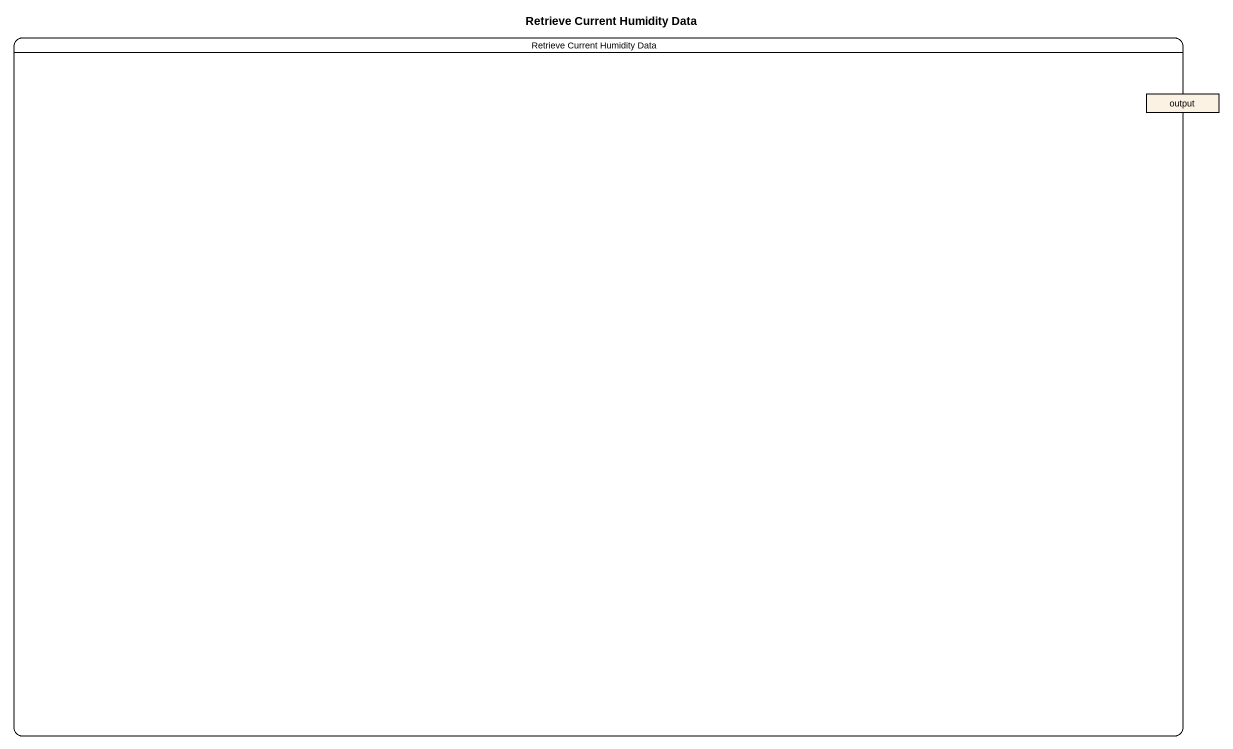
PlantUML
@startuml
title Retrieve Current Humidity Data
hide empty description
state "Retrieve Current Humidity Data" as Retrieve_Current_Humidity {
  state output <<object>>
}
@enduml
